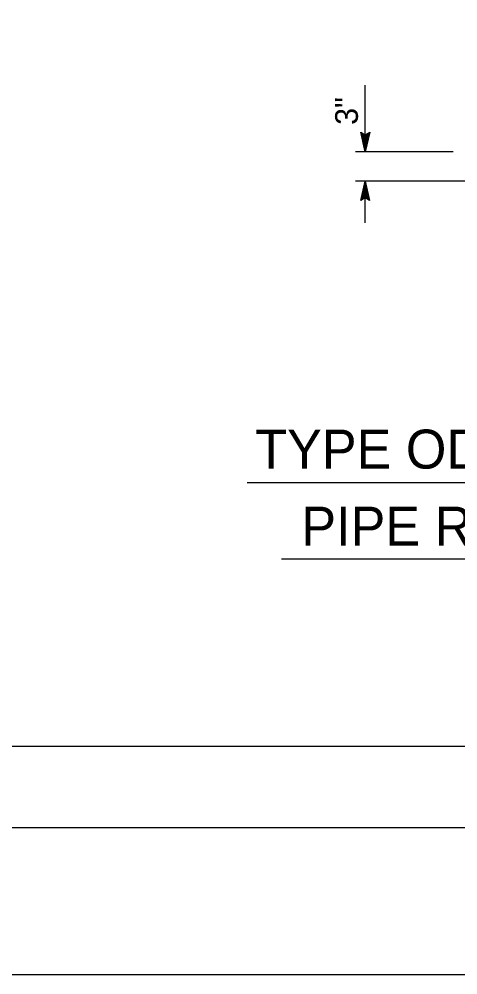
# Model space of a CAD drawing. Extents: x -894 to 866, y -476 to 714.
# Drawn here: x -366 to -231, y -476.4 to -182.3 of the extents above; entities that cross this region are included whole.
import ezdxf

# ---------------------------------------------------------------- set-up
doc = ezdxf.new("R2010")
doc.units = 0
for name, color, linetype in [('10 Sheet Format', 7, 'Continuous'), ('56 Stage 3 Anno', 7, 'Continuous'), ('57 Undefined', 7, 'Continuous')]:
    doc.layers.add(name, color=color, linetype=linetype)

msp = doc.modelspace()

# ---------------------------------------------------------------- linework, layer by layer
at = {"layer": '10 Sheet Format'}
for p, q in [((-438.75, -406.04), (199.07, -406.04)), ((-863.43, -431.04), (836.58, -431.04))]:
    msp.add_line(p, q, dxfattribs=at)
for points in [[(-894.04, 713.56), (865.96, 713.56), (865.96, -476.44), (-894.04, -476.44)], [(-863.43, -431.04), (836.58, -431.04), (836.58, 668.96), (-863.43, 668.96)]]:
    msp.add_lwpolyline(points, close=True, dxfattribs=at)
at = {"layer": '56 Stage 3 Anno'}
for p, q in [((-259.47, -223.11), (-259.47, -202.64)), ((-259.47, -223.11), (-260.8, -217.11)), ((-260.8, -217.11), (-260.8, -217.11)), ((-260.8, -217.11), (-259.47, -217.91)), ((-259.48, -221.72), (-260.45, -217.35)), ((-259.47, -220.35), (-260.1, -217.53)), ((-259.47, -217.91), (-258.13, -217.11)), ((-258.13, -217.11), (-259.47, -223.11)), ((-258.49, -217.33), (-259.47, -221.73)), ((-258.85, -217.56), (-259.47, -220.35)), ((-258.13, -217.11), (-258.13, -217.11)), ((-259.47, -218.97), (-259.74, -217.76)), ((-259.2, -217.74), (-259.47, -218.97)), ((-232.47, -223.11), (-262.47, -223.11)), ((-259.47, -223.11), (-259.47, -223.11)), ((-219.72, -232.11), (-262.47, -232.11)), ((-260.81, -238.11), (-259.47, -232.11)), ((-259.47, -245.03), (-259.47, -232.11)), ((-259.47, -232.11), (-259.47, -232.11)), ((-259.47, -232.11), (-258.14, -238.11)), ((-260.46, -237.9), (-259.48, -233.49)), ((-260.1, -237.66), (-259.48, -234.88)), ((-259.48, -234.88), (-258.85, -237.7)), ((-259.47, -233.5), (-258.5, -237.88)), ((-259.47, -237.31), (-260.81, -238.11)), ((-260.81, -238.11), (-260.81, -238.11)), ((-259.75, -237.49), (-259.48, -236.26)), ((-259.48, -236.26), (-259.21, -237.47)), ((-258.14, -238.11), (-259.47, -237.31)), ((-258.14, -238.11), (-258.14, -238.11))]:
    msp.add_line(p, q, dxfattribs=at)
at = {"layer": '57 Undefined'}
for p, q in [((-295.86, -324.85), (-11.72, -324.85)), ((-285.22, -348.4), (-31.6, -348.4))]:
    msp.add_line(p, q, dxfattribs=at)

# ---------------------------------------------------------------- texts
msp.add_text('3"', height=7, rotation=90, dxfattribs=at).set_placement((-261.75, -214.83))
for s, p in [('TYPE ODI BASE DETAIL FOR', (-293.36, -320.62)), ('PIPE RISER CONNECTION', (-279.17, -344.34))]:
    msp.add_text(s, height=12, dxfattribs=at).set_placement(p)

doc.saveas('drawing.dxf')
